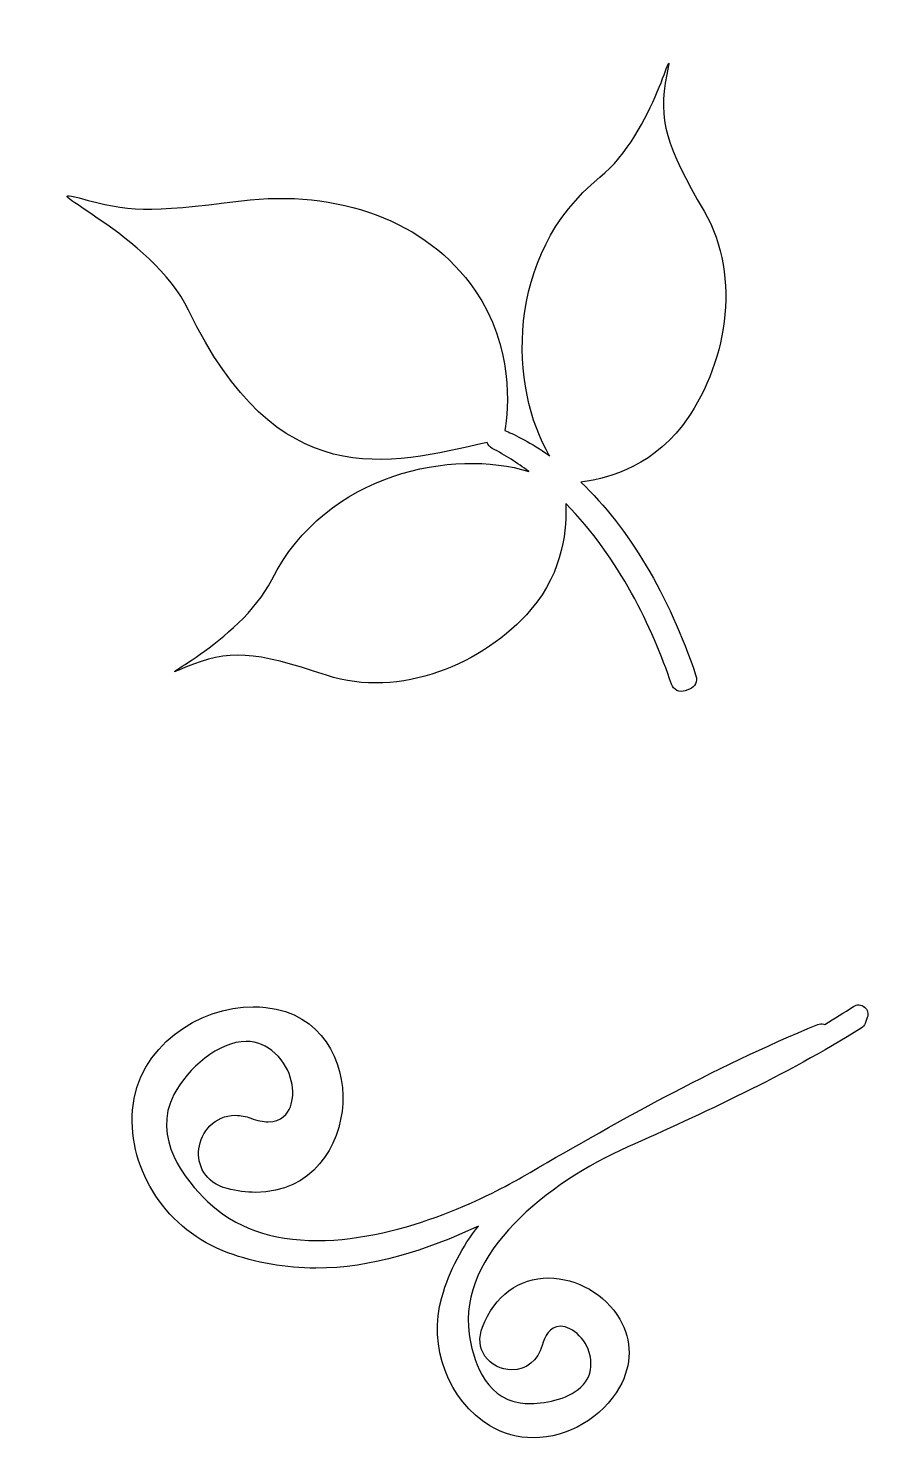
# Model space of a CAD drawing. Header units: centimetres. Extents: x -10.5 to 11.2, y -7.7 to 9.4.
# Drawn here: x 0.56 to 4.38, y 1.6 to 7.99 of the extents above; entities that cross this region are included whole.
import ezdxf

# ---------------------------------------------------------------- set-up
doc = ezdxf.new("R2010")
doc.units = ezdxf.units.CM
doc.header["$MEASUREMENT"] = 0
doc.layers.add('Layer 1', color=7, linetype='Continuous')

msp = doc.modelspace()

# ---------------------------------------------------------------- linework, layer by layer
at = {"layer": 'Layer 1'}
for points, knots in [([(3.15592, 7.31496), (2.71978, 6.96023), (2.74717, 6.35661), (2.9287, 6.05089), (2.9287, 6.05089), (2.92306, 6.05512), (2.91743, 6.05957), (2.91163, 6.0637), (2.91163, 6.0637), (2.83106, 6.11961), (2.75889, 6.15263), (2.72595, 6.16638), (2.72595, 6.16638), (2.74167, 6.26348), (2.76791, 6.54651), (2.58921, 6.80379), (2.58921, 6.80379), (2.37223, 7.11946), (1.96456, 7.26295), (1.53045, 7.20821), (1.53045, 7.20821), (1.09653, 7.15482), (1.02428, 7.15762), (0.79448, 7.22149), (0.79448, 7.22149), (0.56374, 7.28467), (1.12868, 7.0525), (1.29068, 6.71288), (1.29068, 6.71288), (1.6934, 5.87775), (2.19227, 6.00668), (2.64498, 6.11288), (2.64498, 6.11288), (2.64884, 6.1014), (2.65686, 6.0914), (2.66834, 6.08539), (2.66834, 6.08539), (2.7271, 6.05449), (2.78224, 6.01935), (2.83413, 5.98112), (2.83413, 5.98112), (2.49425, 6.08468), (1.91748, 5.98025), (1.66811, 5.48889), (1.66811, 5.48889), (1.52177, 5.20145), (1.08007, 5.0092), (1.27708, 5.09254), (1.27708, 5.09254), (1.47345, 5.17594), (1.58786, 5.16533), (1.91719, 5.05621), (1.91719, 5.05621), (2.24771, 4.94718), (2.63104, 5.106), (2.84366, 5.35405), (2.84366, 5.35405), (2.99482, 5.53047), (3.00723, 5.73203), (3.00159, 5.83522), (3.00159, 5.83522), (3.24477, 5.58905), (3.3936, 5.27221), (3.48115, 5.01586), (3.48115, 5.01586), (3.48544, 5.00356), (3.49438, 4.99337), (3.50621, 4.98773), (3.50621, 4.98773), (3.51788, 4.98215), (3.53153, 4.98154), (3.54378, 4.98606), (3.54378, 4.98606), (3.54378, 4.98606), (3.56309, 4.9932), (3.56309, 4.9932), (3.56309, 4.9932), (3.58775, 5.00228), (3.60061, 5.02929), (3.59219, 5.05416), (3.59219, 5.05416), (3.4677, 5.42288), (3.28916, 5.72231), (3.07011, 5.93239), (3.07011, 5.93239), (3.16147, 5.94295), (3.37806, 5.98893), (3.53112, 6.18996), (3.53112, 6.18996), (3.72956, 6.45118), (3.80383, 6.861), (3.62947, 7.16077), (3.62947, 7.16077), (3.45537, 7.46001), (3.41899, 7.57058), (3.45992, 7.78087), (3.45992, 7.78087), (3.50078, 7.99148), (3.40543, 7.51713), (3.15592, 7.31496)], [0, 0, 0, 0, 0.0384615, 0.0384615, 0.0384615, 0.0384615, 0.0769231, 0.0769231, 0.0769231, 0.0769231, 0.1153846, 0.1153846, 0.1153846, 0.1153846, 0.1538462, 0.1538462, 0.1538462, 0.1538462, 0.1923077, 0.1923077, 0.1923077, 0.1923077, 0.2307692, 0.2307692, 0.2307692, 0.2307692, 0.2692308, 0.2692308, 0.2692308, 0.2692308, 0.3076923, 0.3076923, 0.3076923, 0.3076923, 0.3461538, 0.3461538, 0.3461538, 0.3461538, 0.3846154, 0.3846154, 0.3846154, 0.3846154, 0.4230769, 0.4230769, 0.4230769, 0.4230769, 0.4615385, 0.4615385, 0.4615385, 0.4615385, 0.5, 0.5, 0.5, 0.5, 0.5384615, 0.5384615, 0.5384615, 0.5384615, 0.5769231, 0.5769231, 0.5769231, 0.5769231, 0.6153846, 0.6153846, 0.6153846, 0.6153846, 0.6538462, 0.6538462, 0.6538462, 0.6538462, 0.6923077, 0.6923077, 0.6923077, 0.6923077, 0.7307692, 0.7307692, 0.7307692, 0.7307692, 0.7692308, 0.7692308, 0.7692308, 0.7692308, 0.8076923, 0.8076923, 0.8076923, 0.8076923, 0.8461538, 0.8461538, 0.8461538, 0.8461538, 0.8846154, 0.8846154, 0.8846154, 0.8846154, 0.9230769, 0.9230769, 0.9230769, 0.9230769, 1, 1, 1, 1]), ([(4.35631, 3.5514), (4.34197, 3.56294), (4.32183, 3.56397), (4.30633, 3.55389), (4.30633, 3.55389), (4.2641, 3.52635), (4.22055, 3.49923), (4.17605, 3.47237), (4.17605, 3.47237), (4.17605, 3.47237), (4.17168, 3.47353), (4.17168, 3.47353), (4.17168, 3.47353), (4.16271, 3.47599), (4.15313, 3.47533), (4.14456, 3.47184), (4.14456, 3.47184), (3.66961, 3.27769), (3.2027, 3.01255), (2.80236, 2.77929), (2.80236, 2.77929), (2.68618, 2.71187), (2.27592, 2.49206), (1.87423, 2.49206), (1.87423, 2.49206), (1.66711, 2.49206), (1.49984, 2.55164), (1.37708, 2.6692), (1.37708, 2.6692), (1.27598, 2.76614), (1.12184, 2.95813), (1.22473, 3.1545), (1.22473, 3.1545), (1.2877, 3.27293), (1.42759, 3.39543), (1.55276, 3.39543), (1.55276, 3.39543), (1.60094, 3.39543), (1.64518, 3.37707), (1.68431, 3.34079), (1.68431, 3.34079), (1.76207, 3.26906), (1.77752, 3.16262), (1.75263, 3.09888), (1.75263, 3.09888), (1.74049, 3.06776), (1.71318, 3.03072), (1.65206, 3.03072), (1.65206, 3.03072), (1.62864, 3.03072), (1.60227, 3.03614), (1.57374, 3.04689), (1.57374, 3.04689), (1.55032, 3.05573), (1.52694, 3.06023), (1.50421, 3.06023), (1.50421, 3.06023), (1.40737, 3.06023), (1.34707, 2.98353), (1.3375, 2.90772), (1.3375, 2.90772), (1.32858, 2.83681), (1.3647, 2.75376), (1.46551, 2.72794), (1.46551, 2.72794), (1.51017, 2.71651), (1.55383, 2.71072), (1.59526, 2.71072), (1.59526, 2.71072), (1.85172, 2.71072), (1.97983, 2.91964), (1.99028, 3.11365), (1.99028, 3.11365), (2.0006, 3.30439), (1.89593, 3.52219), (1.64188, 3.54968), (1.64188, 3.54968), (1.62296, 3.55174), (1.60359, 3.55278), (1.58431, 3.55278), (1.58431, 3.55278), (1.33917, 3.55278), (1.06028, 3.37342), (1.03705, 3.08367), (1.03705, 3.08367), (1.01514, 2.80813), (1.19667, 2.53606), (1.46874, 2.43679), (1.46874, 2.43679), (1.59712, 2.39028), (1.73166, 2.36673), (1.86847, 2.36673), (1.86847, 2.36673), (2.12239, 2.36673), (2.36975, 2.4473), (2.60523, 2.55744), (2.60523, 2.55744), (2.5326, 2.46513), (2.47508, 2.35903), (2.43968, 2.23433), (2.43968, 2.23433), (2.37697, 2.01147), (2.46876, 1.76649), (2.65801, 1.65182), (2.65801, 1.65182), (2.71775, 1.61565), (2.78416, 1.59729), (2.85531, 1.59729), (2.85531, 1.59729), (3.01107, 1.59729), (3.16786, 1.68952), (3.24544, 1.82674), (3.24544, 1.82674), (3.30304, 1.92813), (3.30333, 2.03793), (3.24631, 2.13593), (3.24631, 2.13593), (3.18141, 2.2474), (3.05181, 2.32228), (2.92384, 2.32228), (2.92384, 2.32228), (2.78882, 2.32228), (2.67958, 2.24111), (2.62407, 2.0995), (2.62407, 2.0995), (2.60558, 2.05225), (2.6096, 2.00544), (2.63531, 1.96774), (2.63531, 1.96774), (2.66148, 1.9294), (2.70794, 1.90556), (2.75657, 1.90556), (2.75657, 1.90556), (2.82327, 1.90556), (2.87616, 1.94803), (2.89444, 2.01631), (2.89444, 2.01631), (2.90516, 2.05587), (2.92812, 2.10301), (2.97696, 2.10301), (2.97696, 2.10301), (3.03345, 2.10301), (3.10438, 2.03893), (3.11483, 1.9531), (3.11483, 1.9531), (3.12044, 1.90799), (3.10956, 1.87063), (3.08155, 1.83896), (3.08155, 1.83896), (3.02538, 1.77541), (2.91764, 1.75281), (2.84239, 1.75281), (2.84239, 1.75281), (2.82585, 1.75281), (2.80998, 1.75384), (2.79553, 1.7558), (2.79553, 1.7558), (2.62882, 1.77948), (2.57862, 1.96157), (2.56354, 2.06798), (2.56354, 2.06798), (2.51218, 2.43361), (2.91903, 2.75375), (3.28289, 2.91676), (3.28289, 2.91676), (3.61584, 3.06511), (3.99978, 3.24135), (4.34196, 3.45524), (4.34196, 3.45524), (4.34982, 3.46021), (4.35585, 3.46754), (4.35913, 3.47627), (4.35913, 3.47627), (4.35913, 3.47627), (4.36937, 3.50315), (4.36937, 3.50315), (4.36937, 3.50315), (4.37608, 3.52033), (4.37068, 3.53983), (4.35631, 3.5514)], [0, 0, 0, 0, 0.0217391, 0.0217391, 0.0217391, 0.0217391, 0.0434783, 0.0434783, 0.0434783, 0.0434783, 0.0652174, 0.0652174, 0.0652174, 0.0652174, 0.0869565, 0.0869565, 0.0869565, 0.0869565, 0.1086957, 0.1086957, 0.1086957, 0.1086957, 0.1304348, 0.1304348, 0.1304348, 0.1304348, 0.1521739, 0.1521739, 0.1521739, 0.1521739, 0.173913, 0.173913, 0.173913, 0.173913, 0.1956522, 0.1956522, 0.1956522, 0.1956522, 0.2173913, 0.2173913, 0.2173913, 0.2173913, 0.2391304, 0.2391304, 0.2391304, 0.2391304, 0.2608696, 0.2608696, 0.2608696, 0.2608696, 0.2826087, 0.2826087, 0.2826087, 0.2826087, 0.3043478, 0.3043478, 0.3043478, 0.3043478, 0.326087, 0.326087, 0.326087, 0.326087, 0.3478261, 0.3478261, 0.3478261, 0.3478261, 0.3695652, 0.3695652, 0.3695652, 0.3695652, 0.3913043, 0.3913043, 0.3913043, 0.3913043, 0.4130435, 0.4130435, 0.4130435, 0.4130435, 0.4347826, 0.4347826, 0.4347826, 0.4347826, 0.4565217, 0.4565217, 0.4565217, 0.4565217, 0.4782609, 0.4782609, 0.4782609, 0.4782609, 0.5, 0.5, 0.5, 0.5, 0.5217391, 0.5217391, 0.5217391, 0.5217391, 0.5434783, 0.5434783, 0.5434783, 0.5434783, 0.5652174, 0.5652174, 0.5652174, 0.5652174, 0.5869565, 0.5869565, 0.5869565, 0.5869565, 0.6086957, 0.6086957, 0.6086957, 0.6086957, 0.6304348, 0.6304348, 0.6304348, 0.6304348, 0.6521739, 0.6521739, 0.6521739, 0.6521739, 0.673913, 0.673913, 0.673913, 0.673913, 0.6956522, 0.6956522, 0.6956522, 0.6956522, 0.7173913, 0.7173913, 0.7173913, 0.7173913, 0.7391304, 0.7391304, 0.7391304, 0.7391304, 0.7608696, 0.7608696, 0.7608696, 0.7608696, 0.7826087, 0.7826087, 0.7826087, 0.7826087, 0.8043478, 0.8043478, 0.8043478, 0.8043478, 0.826087, 0.826087, 0.826087, 0.826087, 0.8478261, 0.8478261, 0.8478261, 0.8478261, 0.8695652, 0.8695652, 0.8695652, 0.8695652, 0.8913043, 0.8913043, 0.8913043, 0.8913043, 0.9130435, 0.9130435, 0.9130435, 0.9130435, 0.9347826, 0.9347826, 0.9347826, 0.9347826, 0.9565217, 0.9565217, 0.9565217, 0.9565217, 1, 1, 1, 1])]:
    msp.add_open_spline(points, degree=3, knots=knots, dxfattribs=at)

doc.saveas('drawing.dxf')
